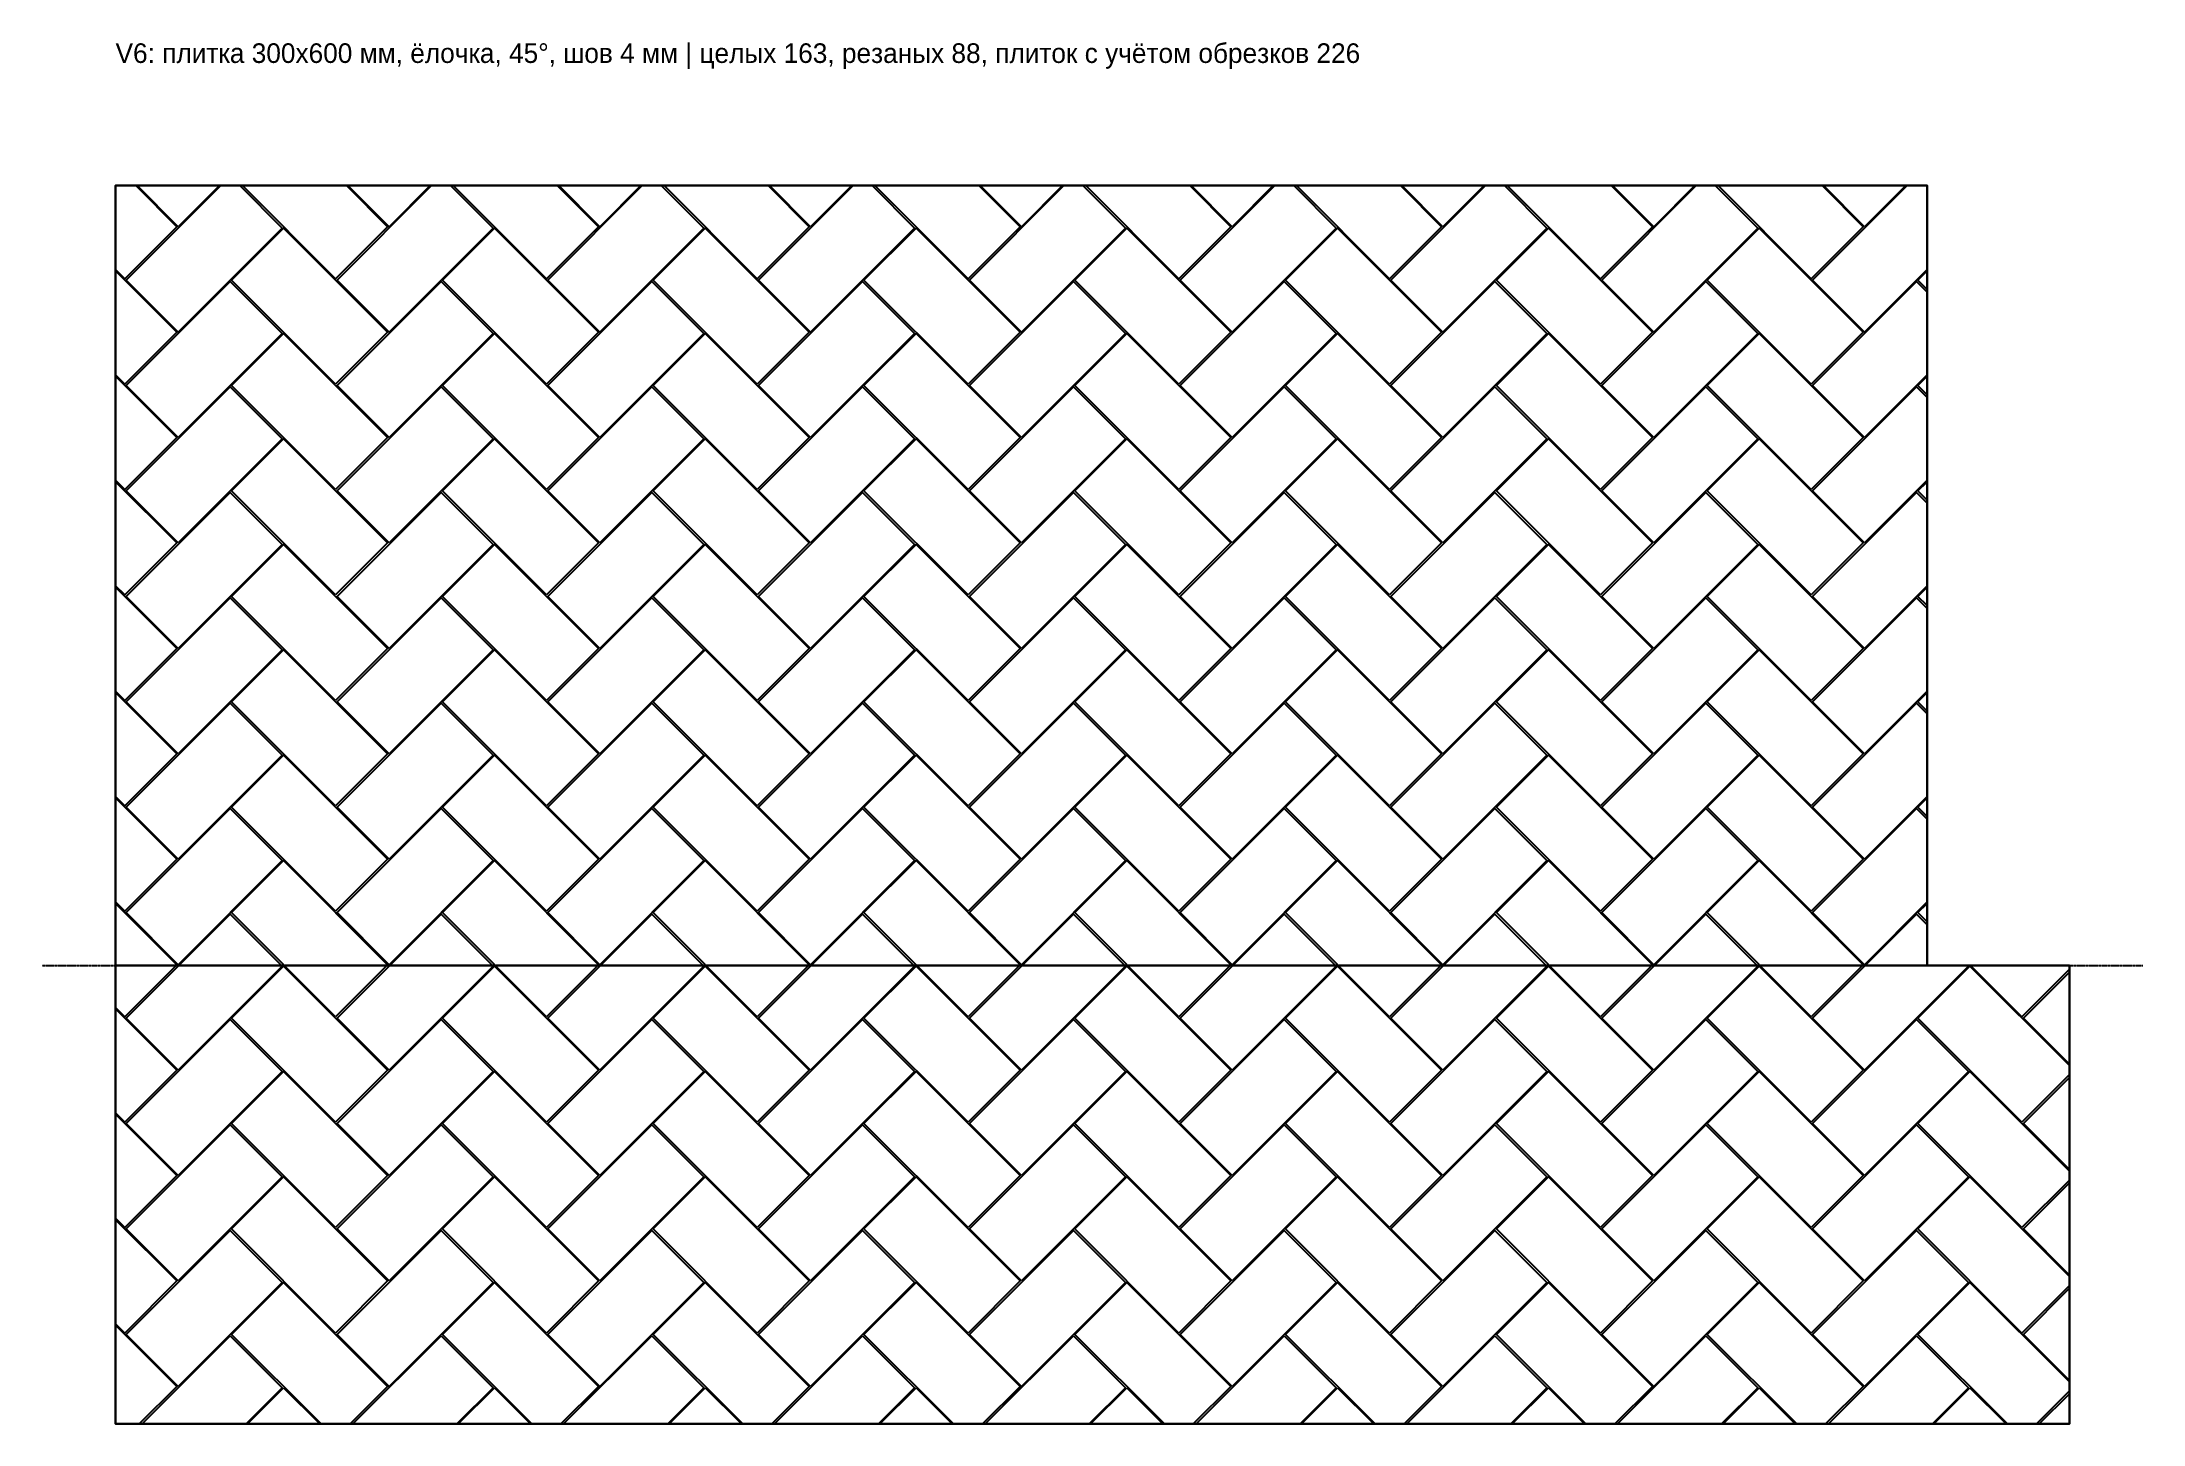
# Model space of a CAD drawing. Header units: millimetres. Extents: x -300 to 8270, y -1870 to 3765.
import ezdxf

# ---------------------------------------------------------------- set-up
doc = ezdxf.new("R2010")
doc.units = ezdxf.units.MM
doc.linetypes.add('DASHED', pattern=[1.524, 1.27, -0.254])
for name, color, linetype in [('KONTUR', 7, 'Continuous'), ('PLITKA_CEL', 8, 'Continuous'), ('PLITKA_MELK', 1, 'Continuous'), ('PLITKA_REZ', 2, 'Continuous'), ('STYK', 1, 'Continuous'), ('TEKST', 3, 'Continuous'), ('ZONY', 5, 'Continuous')]:
    doc.layers.add(name, color=color, linetype=linetype)

msp = doc.modelspace()

# ---------------------------------------------------------------- linework, layer by layer
at = {"layer": 'KONTUR'}
msp.add_lwpolyline([(7970, 0), (7970, -1870), (0, -1870), (0, 0), (0, 3180), (7390, 3180), (7390, 0), (7970, 0)], close=True, dxfattribs=at)
at = {"layer": 'PLITKA_CEL'}
for points in [[(897.7, 2370.2), (473.4, 2794.5), (685.6, 3006.6), (1109.8, 2582.4), (897.7, 2370.2)], [(1757.5, 2370.2), (1333.3, 2794.5), (1545.4, 3006.6), (1969.7, 2582.4), (1757.5, 2370.2)], [(2617.4, 2370.2), (2193.1, 2794.5), (2405.2, 3006.6), (2829.5, 2582.4), (2617.4, 2370.2)], [(3477.2, 2370.2), (3052.9, 2794.5), (3265.1, 3006.6), (3689.3, 2582.4), (3477.2, 2370.2)], [(4337.1, 2370.2), (3912.8, 2794.5), (4124.9, 3006.6), (4549.2, 2582.4), (4337.1, 2370.2)], [(5196.9, 2370.2), (4772.6, 2794.5), (4984.8, 3006.6), (5409, 2582.4), (5196.9, 2370.2)], [(6056.7, 2370.2), (5632.5, 2794.5), (5844.6, 3006.6), (6268.9, 2582.4), (6056.7, 2370.2)], [(6916.6, 2370.2), (6492.3, 2794.5), (6704.4, 3006.6), (7128.7, 2582.4), (6916.6, 2370.2)], [(255.6, 2152.4), (43.5, 2364.6), (467.8, 2788.8), (679.9, 2576.7), (255.6, 2152.4)], [(1115.5, 2152.4), (903.3, 2364.6), (1327.6, 2788.8), (1539.7, 2576.7), (1115.5, 2152.4)], [(1975.3, 2152.4), (1763.2, 2364.6), (2187.4, 2788.8), (2399.6, 2576.7), (1975.3, 2152.4)], [(2835.2, 2152.4), (2623, 2364.6), (3047.3, 2788.8), (3259.4, 2576.7), (2835.2, 2152.4)], [(3695, 2152.4), (3482.9, 2364.6), (3907.1, 2788.8), (4119.3, 2576.7), (3695, 2152.4)], [(4554.8, 2152.4), (4342.7, 2364.6), (4767, 2788.8), (4979.1, 2576.7), (4554.8, 2152.4)], [(5414.7, 2152.4), (5202.6, 2364.6), (5626.8, 2788.8), (5838.9, 2576.7), (5414.7, 2152.4)], [(6274.5, 2152.4), (6062.4, 2364.6), (6486.7, 2788.8), (6698.8, 2576.7), (6274.5, 2152.4)], [(897.7, 1940.3), (473.4, 2364.6), (685.6, 2576.7), (1109.8, 2152.4), (897.7, 1940.3)], [(1757.5, 1940.3), (1333.3, 2364.6), (1545.4, 2576.7), (1969.7, 2152.4), (1757.5, 1940.3)], [(2617.4, 1940.3), (2193.1, 2364.6), (2405.2, 2576.7), (2829.5, 2152.4), (2617.4, 1940.3)], [(3477.2, 1940.3), (3052.9, 2364.6), (3265.1, 2576.7), (3689.3, 2152.4), (3477.2, 1940.3)], [(4337.1, 1940.3), (3912.8, 2364.6), (4124.9, 2576.7), (4549.2, 2152.4), (4337.1, 1940.3)], [(5196.9, 1940.3), (4772.6, 2364.6), (4984.8, 2576.7), (5409, 2152.4), (5196.9, 1940.3)], [(6056.7, 1940.3), (5632.5, 2364.6), (5844.6, 2576.7), (6268.9, 2152.4), (6056.7, 1940.3)], [(6916.6, 1940.3), (6492.3, 2364.6), (6704.4, 2576.7), (7128.7, 2152.4), (6916.6, 1940.3)], [(255.6, 1722.5), (43.5, 1934.6), (467.8, 2358.9), (679.9, 2146.8), (255.6, 1722.5)], [(1115.5, 1722.5), (903.3, 1934.6), (1327.6, 2358.9), (1539.7, 2146.8), (1115.5, 1722.5)], [(1975.3, 1722.5), (1763.2, 1934.6), (2187.4, 2358.9), (2399.6, 2146.8), (1975.3, 1722.5)], [(2835.2, 1722.5), (2623, 1934.6), (3047.3, 2358.9), (3259.4, 2146.8), (2835.2, 1722.5)], [(3695, 1722.5), (3482.9, 1934.6), (3907.1, 2358.9), (4119.3, 2146.8), (3695, 1722.5)], [(4554.8, 1722.5), (4342.7, 1934.6), (4767, 2358.9), (4979.1, 2146.8), (4554.8, 1722.5)], [(5414.7, 1722.5), (5202.6, 1934.6), (5626.8, 2358.9), (5838.9, 2146.8), (5414.7, 1722.5)], [(6274.5, 1722.5), (6062.4, 1934.6), (6486.7, 2358.9), (6698.8, 2146.8), (6274.5, 1722.5)], [(897.7, 1510.4), (473.4, 1934.6), (685.6, 2146.8), (1109.8, 1722.5), (897.7, 1510.4)], [(1757.5, 1510.4), (1333.3, 1934.6), (1545.4, 2146.8), (1969.7, 1722.5), (1757.5, 1510.4)], [(2617.4, 1510.4), (2193.1, 1934.6), (2405.2, 2146.8), (2829.5, 1722.5), (2617.4, 1510.4)], [(3477.2, 1510.4), (3052.9, 1934.6), (3265.1, 2146.8), (3689.3, 1722.5), (3477.2, 1510.4)], [(4337.1, 1510.4), (3912.8, 1934.6), (4124.9, 2146.8), (4549.2, 1722.5), (4337.1, 1510.4)], [(5196.9, 1510.4), (4772.6, 1934.6), (4984.8, 2146.8), (5409, 1722.5), (5196.9, 1510.4)], [(6056.7, 1510.4), (5632.5, 1934.6), (5844.6, 2146.8), (6268.9, 1722.5), (6056.7, 1510.4)], [(6916.6, 1510.4), (6492.3, 1934.6), (6704.4, 2146.8), (7128.7, 1722.5), (6916.6, 1510.4)], [(255.6, 1292.6), (43.5, 1504.7), (467.8, 1929), (679.9, 1716.9), (255.6, 1292.6)], [(1115.5, 1292.6), (903.3, 1504.7), (1327.6, 1929), (1539.7, 1716.9), (1115.5, 1292.6)], [(1975.3, 1292.6), (1763.2, 1504.7), (2187.4, 1929), (2399.6, 1716.9), (1975.3, 1292.6)], [(2835.2, 1292.6), (2623, 1504.7), (3047.3, 1929), (3259.4, 1716.9), (2835.2, 1292.6)], [(3695, 1292.6), (3482.9, 1504.7), (3907.1, 1929), (4119.3, 1716.9), (3695, 1292.6)], [(4554.8, 1292.6), (4342.7, 1504.7), (4767, 1929), (4979.1, 1716.9), (4554.8, 1292.6)], [(5414.7, 1292.6), (5202.6, 1504.7), (5626.8, 1929), (5838.9, 1716.9), (5414.7, 1292.6)], [(6274.5, 1292.6), (6062.4, 1504.7), (6486.7, 1929), (6698.8, 1716.9), (6274.5, 1292.6)], [(897.7, 1080.5), (473.4, 1504.7), (685.6, 1716.9), (1109.8, 1292.6), (897.7, 1080.5)], [(1757.5, 1080.5), (1333.3, 1504.7), (1545.4, 1716.9), (1969.7, 1292.6), (1757.5, 1080.5)], [(2617.4, 1080.5), (2193.1, 1504.7), (2405.2, 1716.9), (2829.5, 1292.6), (2617.4, 1080.5)], [(3477.2, 1080.5), (3052.9, 1504.7), (3265.1, 1716.9), (3689.3, 1292.6), (3477.2, 1080.5)], [(4337.1, 1080.5), (3912.8, 1504.7), (4124.9, 1716.9), (4549.2, 1292.6), (4337.1, 1080.5)], [(5196.9, 1080.5), (4772.6, 1504.7), (4984.8, 1716.9), (5409, 1292.6), (5196.9, 1080.5)], [(6056.7, 1080.5), (5632.5, 1504.7), (5844.6, 1716.9), (6268.9, 1292.6), (6056.7, 1080.5)], [(6916.6, 1080.5), (6492.3, 1504.7), (6704.4, 1716.9), (7128.7, 1292.6), (6916.6, 1080.5)], [(255.6, 862.7), (43.5, 1074.8), (467.8, 1499.1), (679.9, 1286.9), (255.6, 862.7)], [(1115.5, 862.7), (903.3, 1074.8), (1327.6, 1499.1), (1539.7, 1286.9), (1115.5, 862.7)], [(1975.3, 862.7), (1763.2, 1074.8), (2187.4, 1499.1), (2399.6, 1286.9), (1975.3, 862.7)], [(2835.2, 862.7), (2623, 1074.8), (3047.3, 1499.1), (3259.4, 1286.9), (2835.2, 862.7)], [(3695, 862.7), (3482.9, 1074.8), (3907.1, 1499.1), (4119.3, 1286.9), (3695, 862.7)], [(4554.8, 862.7), (4342.7, 1074.8), (4767, 1499.1), (4979.1, 1286.9), (4554.8, 862.7)], [(5414.7, 862.7), (5202.6, 1074.8), (5626.8, 1499.1), (5838.9, 1286.9), (5414.7, 862.7)], [(6274.5, 862.7), (6062.4, 1074.8), (6486.7, 1499.1), (6698.8, 1286.9), (6274.5, 862.7)], [(897.7, 650.5), (473.4, 1074.8), (685.6, 1286.9), (1109.8, 862.7), (897.7, 650.5)], [(1757.5, 650.5), (1333.3, 1074.8), (1545.4, 1286.9), (1969.7, 862.7), (1757.5, 650.5)], [(2617.4, 650.5), (2193.1, 1074.8), (2405.2, 1286.9), (2829.5, 862.7), (2617.4, 650.5)], [(3477.2, 650.5), (3052.9, 1074.8), (3265.1, 1286.9), (3689.3, 862.7), (3477.2, 650.5)], [(4337.1, 650.5), (3912.8, 1074.8), (4124.9, 1286.9), (4549.2, 862.7), (4337.1, 650.5)], [(5196.9, 650.5), (4772.6, 1074.8), (4984.8, 1286.9), (5409, 862.7), (5196.9, 650.5)], [(6056.7, 650.5), (5632.5, 1074.8), (5844.6, 1286.9), (6268.9, 862.7), (6056.7, 650.5)], [(6916.6, 650.5), (6492.3, 1074.8), (6704.4, 1286.9), (7128.7, 862.7), (6916.6, 650.5)], [(255.6, 432.7), (43.5, 644.9), (467.8, 1069.1), (679.9, 857), (255.6, 432.7)], [(1115.5, 432.7), (903.3, 644.9), (1327.6, 1069.1), (1539.7, 857), (1115.5, 432.7)], [(1975.3, 432.7), (1763.2, 644.9), (2187.4, 1069.1), (2399.6, 857), (1975.3, 432.7)], [(2835.2, 432.7), (2623, 644.9), (3047.3, 1069.1), (3259.4, 857), (2835.2, 432.7)], [(3695, 432.7), (3482.9, 644.9), (3907.1, 1069.1), (4119.3, 857), (3695, 432.7)], [(4554.8, 432.7), (4342.7, 644.9), (4767, 1069.1), (4979.1, 857), (4554.8, 432.7)], [(5414.7, 432.7), (5202.6, 644.9), (5626.8, 1069.1), (5838.9, 857), (5414.7, 432.7)], [(6274.5, 432.7), (6062.4, 644.9), (6486.7, 1069.1), (6698.8, 857), (6274.5, 432.7)], [(897.7, 220.6), (473.4, 644.9), (685.6, 857), (1109.8, 432.7), (897.7, 220.6)], [(1757.5, 220.6), (1333.3, 644.9), (1545.4, 857), (1969.7, 432.7), (1757.5, 220.6)], [(2617.4, 220.6), (2193.1, 644.9), (2405.2, 857), (2829.5, 432.7), (2617.4, 220.6)], [(3477.2, 220.6), (3052.9, 644.9), (3265.1, 857), (3689.3, 432.7), (3477.2, 220.6)], [(4337.1, 220.6), (3912.8, 644.9), (4124.9, 857), (4549.2, 432.7), (4337.1, 220.6)], [(5196.9, 220.6), (4772.6, 644.9), (4984.8, 857), (5409, 432.7), (5196.9, 220.6)], [(6056.7, 220.6), (5632.5, 644.9), (5844.6, 857), (6268.9, 432.7), (6056.7, 220.6)], [(6916.6, 220.6), (6492.3, 644.9), (6704.4, 857), (7128.7, 432.7), (6916.6, 220.6)], [(255.6, 2.8), (43.5, 215), (467.8, 639.2), (679.9, 427.1), (255.6, 2.8)], [(1115.5, 2.8), (903.3, 215), (1327.6, 639.2), (1539.7, 427.1), (1115.5, 2.8)], [(1975.3, 2.8), (1763.2, 215), (2187.4, 639.2), (2399.6, 427.1), (1975.3, 2.8)], [(2835.2, 2.8), (2623, 215), (3047.3, 639.2), (3259.4, 427.1), (2835.2, 2.8)], [(3695, 2.8), (3482.9, 215), (3907.1, 639.2), (4119.3, 427.1), (3695, 2.8)], [(4554.8, 2.8), (4342.7, 215), (4767, 639.2), (4979.1, 427.1), (4554.8, 2.8)], [(5414.7, 2.8), (5202.6, 215), (5626.8, 639.2), (5838.9, 427.1), (5414.7, 2.8)], [(6274.5, 2.8), (6062.4, 215), (6486.7, 639.2), (6698.8, 427.1), (6274.5, 2.8)], [(897.7, -209.3), (473.4, 215), (685.6, 427.1), (1109.8, 2.8), (897.7, -209.3)], [(1757.5, -209.3), (1333.3, 215), (1545.4, 427.1), (1969.7, 2.8), (1757.5, -209.3)], [(2617.4, -209.3), (2193.1, 215), (2405.2, 427.1), (2829.5, 2.8), (2617.4, -209.3)], [(3477.2, -209.3), (3052.9, 215), (3265.1, 427.1), (3689.3, 2.8), (3477.2, -209.3)], [(4337.1, -209.3), (3912.8, 215), (4124.9, 427.1), (4549.2, 2.8), (4337.1, -209.3)], [(5196.9, -209.3), (4772.6, 215), (4984.8, 427.1), (5409, 2.8), (5196.9, -209.3)], [(6056.7, -209.3), (5632.5, 215), (5844.6, 427.1), (6268.9, 2.8), (6056.7, -209.3)], [(6916.6, -209.3), (6492.3, 215), (6704.4, 427.1), (7128.7, 2.8), (6916.6, -209.3)], [(255.6, -427.1), (43.5, -215), (467.8, 209.3), (679.9, -2.8), (255.6, -427.1)], [(1115.5, -427.1), (903.3, -215), (1327.6, 209.3), (1539.7, -2.8), (1115.5, -427.1)], [(1975.3, -427.1), (1763.2, -215), (2187.4, 209.3), (2399.6, -2.8), (1975.3, -427.1)], [(2835.2, -427.1), (2623, -215), (3047.3, 209.3), (3259.4, -2.8), (2835.2, -427.1)], [(3695, -427.1), (3482.9, -215), (3907.1, 209.3), (4119.3, -2.8), (3695, -427.1)], [(4554.8, -427.1), (4342.7, -215), (4767, 209.3), (4979.1, -2.8), (4554.8, -427.1)], [(5414.7, -427.1), (5202.6, -215), (5626.8, 209.3), (5838.9, -2.8), (5414.7, -427.1)], [(6274.5, -427.1), (6062.4, -215), (6486.7, 209.3), (6698.8, -2.8), (6274.5, -427.1)], [(897.7, -639.2), (473.4, -215), (685.6, -2.8), (1109.8, -427.1), (897.7, -639.2)], [(1757.5, -639.2), (1333.3, -215), (1545.4, -2.8), (1969.7, -427.1), (1757.5, -639.2)], [(2617.4, -639.2), (2193.1, -215), (2405.2, -2.8), (2829.5, -427.1), (2617.4, -639.2)], [(3477.2, -639.2), (3052.9, -215), (3265.1, -2.8), (3689.3, -427.1), (3477.2, -639.2)], [(4337.1, -639.2), (3912.8, -215), (4124.9, -2.8), (4549.2, -427.1), (4337.1, -639.2)], [(5196.9, -639.2), (4772.6, -215), (4984.8, -2.8), (5409, -427.1), (5196.9, -639.2)], [(6056.7, -639.2), (5632.5, -215), (5844.6, -2.8), (6268.9, -427.1), (6056.7, -639.2)], [(6916.6, -639.2), (6492.3, -215), (6704.4, -2.8), (7128.7, -427.1), (6916.6, -639.2)], [(255.6, -857), (43.5, -644.9), (467.8, -220.6), (679.9, -432.7), (255.6, -857)], [(1115.5, -857), (903.3, -644.9), (1327.6, -220.6), (1539.7, -432.7), (1115.5, -857)], [(1975.3, -857), (1763.2, -644.9), (2187.4, -220.6), (2399.6, -432.7), (1975.3, -857)], [(2835.2, -857), (2623, -644.9), (3047.3, -220.6), (3259.4, -432.7), (2835.2, -857)], [(3695, -857), (3482.9, -644.9), (3907.1, -220.6), (4119.3, -432.7), (3695, -857)], [(4554.8, -857), (4342.7, -644.9), (4767, -220.6), (4979.1, -432.7), (4554.8, -857)], [(5414.7, -857), (5202.6, -644.9), (5626.8, -220.6), (5838.9, -432.7), (5414.7, -857)], [(6274.5, -857), (6062.4, -644.9), (6486.7, -220.6), (6698.8, -432.7), (6274.5, -857)], [(7134.4, -857), (6922.2, -644.9), (7346.5, -220.6), (7558.6, -432.7), (7134.4, -857)], [(897.7, -1069.1), (473.4, -644.9), (685.6, -432.7), (1109.8, -857), (897.7, -1069.1)], [(1757.5, -1069.1), (1333.3, -644.9), (1545.4, -432.7), (1969.7, -857), (1757.5, -1069.1)], [(2617.4, -1069.1), (2193.1, -644.9), (2405.2, -432.7), (2829.5, -857), (2617.4, -1069.1)], [(3477.2, -1069.1), (3052.9, -644.9), (3265.1, -432.7), (3689.3, -857), (3477.2, -1069.1)], [(4337.1, -1069.1), (3912.8, -644.9), (4124.9, -432.7), (4549.2, -857), (4337.1, -1069.1)], [(5196.9, -1069.1), (4772.6, -644.9), (4984.8, -432.7), (5409, -857), (5196.9, -1069.1)], [(6056.7, -1069.1), (5632.5, -644.9), (5844.6, -432.7), (6268.9, -857), (6056.7, -1069.1)], [(6916.6, -1069.1), (6492.3, -644.9), (6704.4, -432.7), (7128.7, -857), (6916.6, -1069.1)], [(255.6, -1286.9), (43.5, -1074.8), (467.8, -650.5), (679.9, -862.7), (255.6, -1286.9)], [(1115.5, -1286.9), (903.3, -1074.8), (1327.6, -650.5), (1539.7, -862.7), (1115.5, -1286.9)], [(1975.3, -1286.9), (1763.2, -1074.8), (2187.4, -650.5), (2399.6, -862.7), (1975.3, -1286.9)], [(2835.2, -1286.9), (2623, -1074.8), (3047.3, -650.5), (3259.4, -862.7), (2835.2, -1286.9)], [(3695, -1286.9), (3482.9, -1074.8), (3907.1, -650.5), (4119.3, -862.7), (3695, -1286.9)], [(4554.8, -1286.9), (4342.7, -1074.8), (4767, -650.5), (4979.1, -862.7), (4554.8, -1286.9)], [(5414.7, -1286.9), (5202.6, -1074.8), (5626.8, -650.5), (5838.9, -862.7), (5414.7, -1286.9)], [(6274.5, -1286.9), (6062.4, -1074.8), (6486.7, -650.5), (6698.8, -862.7), (6274.5, -1286.9)], [(7134.4, -1286.9), (6922.2, -1074.8), (7346.5, -650.5), (7558.6, -862.7), (7134.4, -1286.9)], [(897.7, -1499.1), (473.4, -1074.8), (685.6, -862.7), (1109.8, -1286.9), (897.7, -1499.1)], [(1757.5, -1499.1), (1333.3, -1074.8), (1545.4, -862.7), (1969.7, -1286.9), (1757.5, -1499.1)], [(2617.4, -1499.1), (2193.1, -1074.8), (2405.2, -862.7), (2829.5, -1286.9), (2617.4, -1499.1)], [(3477.2, -1499.1), (3052.9, -1074.8), (3265.1, -862.7), (3689.3, -1286.9), (3477.2, -1499.1)], [(4337.1, -1499.1), (3912.8, -1074.8), (4124.9, -862.7), (4549.2, -1286.9), (4337.1, -1499.1)], [(5196.9, -1499.1), (4772.6, -1074.8), (4984.8, -862.7), (5409, -1286.9), (5196.9, -1499.1)], [(6056.7, -1499.1), (5632.5, -1074.8), (5844.6, -862.7), (6268.9, -1286.9), (6056.7, -1499.1)], [(6916.6, -1499.1), (6492.3, -1074.8), (6704.4, -862.7), (7128.7, -1286.9), (6916.6, -1499.1)], [(255.6, -1716.9), (43.5, -1504.7), (467.8, -1080.5), (679.9, -1292.6), (255.6, -1716.9)], [(1115.5, -1716.9), (903.3, -1504.7), (1327.6, -1080.5), (1539.7, -1292.6), (1115.5, -1716.9)], [(1975.3, -1716.9), (1763.2, -1504.7), (2187.4, -1080.5), (2399.6, -1292.6), (1975.3, -1716.9)], [(2835.2, -1716.9), (2623, -1504.7), (3047.3, -1080.5), (3259.4, -1292.6), (2835.2, -1716.9)], [(3695, -1716.9), (3482.9, -1504.7), (3907.1, -1080.5), (4119.3, -1292.6), (3695, -1716.9)], [(4554.8, -1716.9), (4342.7, -1504.7), (4767, -1080.5), (4979.1, -1292.6), (4554.8, -1716.9)], [(5414.7, -1716.9), (5202.6, -1504.7), (5626.8, -1080.5), (5838.9, -1292.6), (5414.7, -1716.9)], [(6274.5, -1716.9), (6062.4, -1504.7), (6486.7, -1080.5), (6698.8, -1292.6), (6274.5, -1716.9)], [(7134.4, -1716.9), (6922.2, -1504.7), (7346.5, -1080.5), (7558.6, -1292.6), (7134.4, -1716.9)]]:
    msp.add_lwpolyline(points, close=True, dxfattribs=at)
at = {"layer": 'PLITKA_MELK'}
for points in [[(7352.2, 2794.5), (7390, 2832.3), (7390, 2756.6), (7352.2, 2794.5)], [(7352.2, 2364.6), (7390, 2402.4), (7390, 2326.7), (7352.2, 2364.6)], [(7352.2, 1934.6), (7390, 1972.5), (7390, 1896.8), (7352.2, 1934.6)], [(7352.2, 1504.7), (7390, 1542.6), (7390, 1466.9), (7352.2, 1504.7)], [(7352.2, 1074.8), (7390, 1112.6), (7390, 1037), (7352.2, 1074.8)], [(7352.2, 644.9), (7390, 682.7), (7390, 607), (7352.2, 644.9)], [(7352.2, 215), (7390, 252.8), (7390, 177.1), (7352.2, 215)], [(7970, -1746.7), (7970, -1870), (7846.7, -1870), (7970, -1746.7)]]:
    msp.add_lwpolyline(points, close=True, dxfattribs=at)
at = {"layer": 'PLITKA_REZ'}
for points in [[(250, 3012.3), (37.8, 2800.1), (0, 2838), (0, 3180), (82.3, 3180), (250, 3012.3)], [(679.9, 3006.6), (255.6, 2582.4), (43.5, 2794.5), (429, 3180), (506.5, 3180), (679.9, 3006.6)], [(255.6, 3012.3), (87.9, 3180), (423.4, 3180), (255.6, 3012.3)], [(1109.8, 3012.3), (897.7, 2800.1), (517.8, 3180), (942.1, 3180), (1109.8, 3012.3)], [(1539.7, 3006.6), (1115.5, 2582.4), (903.3, 2794.5), (1288.9, 3180), (1366.4, 3180), (1539.7, 3006.6)], [(1115.5, 3012.3), (947.7, 3180), (1283.2, 3180), (1115.5, 3012.3)], [(1969.7, 3012.3), (1757.5, 2800.1), (1377.7, 3180), (1801.9, 3180), (1969.7, 3012.3)], [(2399.6, 3006.6), (1975.3, 2582.4), (1763.2, 2794.5), (2148.7, 3180), (2226.2, 3180), (2399.6, 3006.6)], [(1975.3, 3012.3), (1807.6, 3180), (2143, 3180), (1975.3, 3012.3)], [(2829.5, 3012.3), (2617.4, 2800.1), (2237.5, 3180), (2661.8, 3180), (2829.5, 3012.3)], [(3259.4, 3006.6), (2835.2, 2582.4), (2623, 2794.5), (3008.5, 3180), (3086, 3180), (3259.4, 3006.6)], [(2835.2, 3012.3), (2667.4, 3180), (3002.9, 3180), (2835.2, 3012.3)], [(3689.3, 3012.3), (3477.2, 2800.1), (3097.4, 3180), (3521.6, 3180), (3689.3, 3012.3)], [(4119.3, 3006.6), (3695, 2582.4), (3482.9, 2794.5), (3868.4, 3180), (3945.9, 3180), (4119.3, 3006.6)], [(3695, 3012.3), (3527.3, 3180), (3862.7, 3180), (3695, 3012.3)], [(4549.2, 3012.3), (4337.1, 2800.1), (3957.2, 3180), (4381.5, 3180), (4549.2, 3012.3)], [(4979.1, 3006.6), (4554.8, 2582.4), (4342.7, 2794.5), (4728.2, 3180), (4805.7, 3180), (4979.1, 3006.6)], [(4554.8, 3012.3), (4387.1, 3180), (4722.6, 3180), (4554.8, 3012.3)], [(5409, 3012.3), (5196.9, 2800.1), (4817, 3180), (5241.3, 3180), (5409, 3012.3)], [(5838.9, 3006.6), (5414.7, 2582.4), (5202.6, 2794.5), (5588.1, 3180), (5665.6, 3180), (5838.9, 3006.6)], [(5414.7, 3012.3), (5247, 3180), (5582.4, 3180), (5414.7, 3012.3)], [(6268.9, 3012.3), (6056.7, 2800.1), (5676.9, 3180), (6101.1, 3180), (6268.9, 3012.3)], [(6698.8, 3006.6), (6274.5, 2582.4), (6062.4, 2794.5), (6447.9, 3180), (6525.4, 3180), (6698.8, 3006.6)], [(6274.5, 3012.3), (6106.8, 3180), (6442.3, 3180), (6274.5, 3012.3)], [(7128.7, 3012.3), (6916.6, 2800.1), (6536.7, 3180), (6961, 3180), (7128.7, 3012.3)], [(7390, 3175.2), (7390, 2838), (7134.4, 2582.4), (6922.2, 2794.5), (7307.7, 3180), (7385.2, 3180), (7390, 3175.2)], [(7134.4, 3012.3), (6966.6, 3180), (7302.1, 3180), (7134.4, 3012.3)], [(250, 2582.4), (37.8, 2370.2), (0, 2408.1), (0, 2832.3), (250, 2582.4)], [(7134.4, 2152.4), (6922.2, 2364.6), (7346.5, 2788.8), (7390, 2745.3), (7390, 2408.1), (7134.4, 2152.4)], [(250, 2152.4), (37.8, 1940.3), (0, 1978.1), (0, 2402.4), (250, 2152.4)], [(7134.4, 1722.5), (6922.2, 1934.6), (7346.5, 2358.9), (7390, 2315.4), (7390, 1978.1), (7134.4, 1722.5)], [(250, 1722.5), (37.8, 1510.4), (0, 1548.2), (0, 1972.5), (250, 1722.5)], [(7134.4, 1292.6), (6922.2, 1504.7), (7346.5, 1929), (7390, 1885.5), (7390, 1548.2), (7134.4, 1292.6)], [(250, 1292.6), (37.8, 1080.5), (0, 1118.3), (0, 1542.6), (250, 1292.6)], [(7134.4, 862.7), (6922.2, 1074.8), (7346.5, 1499.1), (7390, 1455.6), (7390, 1118.3), (7134.4, 862.7)], [(250, 862.7), (37.8, 650.5), (0, 688.4), (0, 1112.6), (250, 862.7)], [(7134.4, 432.7), (6922.2, 644.9), (7346.5, 1069.1), (7390, 1025.6), (7390, 688.4), (7134.4, 432.7)], [(250, 432.7), (37.8, 220.6), (0, 258.5), (0, 682.7), (250, 432.7)], [(7134.4, 2.8), (6922.2, 215), (7346.5, 639.2), (7390, 595.7), (7390, 258.5), (7134.4, 2.8)], [(250, 2.8), (37.8, -209.3), (0, -171.5), (0, 0), (0, 252.8), (250, 2.8)], [(7558.6, -2.8), (7134.4, -427.1), (6922.2, -215), (7346.5, 209.3), (7390, 165.8), (7390, 0), (7555.8, 0), (7558.6, -2.8)], [(7776.4, -209.3), (7567.1, 0), (7970, 0), (7970, -15.7), (7776.4, -209.3)], [(7776.4, -639.2), (7352.2, -215), (7564.3, -2.8), (7970, -408.5), (7970, -445.6), (7776.4, -639.2)], [(7782.1, -215), (7970, -27), (7970, -402.9), (7782.1, -215)], [(250, -427.1), (37.8, -639.2), (0, -601.4), (0, -177.1), (250, -427.1)], [(7776.4, -1069.1), (7352.2, -644.9), (7564.3, -432.7), (7970, -838.5), (7970, -875.6), (7776.4, -1069.1)], [(7782.1, -644.9), (7970, -457), (7970, -832.8), (7782.1, -644.9)], [(250, -857), (37.8, -1069.1), (0, -1031.3), (0, -607), (250, -857)], [(7776.4, -1499.1), (7352.2, -1074.8), (7564.3, -862.7), (7970, -1268.4), (7970, -1305.5), (7776.4, -1499.1)], [(7782.1, -1074.8), (7970, -886.9), (7970, -1262.7), (7782.1, -1074.8)], [(250, -1286.9), (37.8, -1499.1), (0, -1461.2), (0, -1037), (250, -1286.9)], [(473.4, -1504.7), (685.6, -1292.6), (1109.8, -1716.9), (956.7, -1870), (838.7, -1870), (473.4, -1504.7)], [(1333.3, -1504.7), (1545.4, -1292.6), (1969.7, -1716.9), (1816.5, -1870), (1698.5, -1870), (1333.3, -1504.7)], [(2193.1, -1504.7), (2405.2, -1292.6), (2829.5, -1716.9), (2676.4, -1870), (2558.4, -1870), (2193.1, -1504.7)], [(3052.9, -1504.7), (3265.1, -1292.6), (3689.3, -1716.9), (3536.2, -1870), (3418.2, -1870), (3052.9, -1504.7)], [(3912.8, -1504.7), (4124.9, -1292.6), (4549.2, -1716.9), (4396, -1870), (4278.1, -1870), (3912.8, -1504.7)], [(4772.6, -1504.7), (4984.8, -1292.6), (5409, -1716.9), (5255.9, -1870), (5137.9, -1870), (4772.6, -1504.7)], [(5632.5, -1504.7), (5844.6, -1292.6), (6268.9, -1716.9), (6115.7, -1870), (5997.7, -1870), (5632.5, -1504.7)], [(6492.3, -1504.7), (6704.4, -1292.6), (7128.7, -1716.9), (6975.6, -1870), (6857.6, -1870), (6492.3, -1504.7)], [(7352.2, -1504.7), (7564.3, -1292.6), (7970, -1698.3), (7970, -1735.4), (7835.4, -1870), (7717.4, -1870), (7352.2, -1504.7)], [(7782.1, -1504.7), (7970, -1316.8), (7970, -1692.6), (7782.1, -1504.7)], [(250, -1716.9), (96.8, -1870), (0, -1870), (0, -1466.9), (250, -1716.9)], [(467.8, -1510.4), (679.9, -1722.5), (532.4, -1870), (108.1, -1870), (467.8, -1510.4)], [(1327.6, -1510.4), (1539.7, -1722.5), (1392.3, -1870), (968, -1870), (1327.6, -1510.4)], [(2187.4, -1510.4), (2399.6, -1722.5), (2252.1, -1870), (1827.8, -1870), (2187.4, -1510.4)], [(3047.3, -1510.4), (3259.4, -1722.5), (3111.9, -1870), (2687.7, -1870), (3047.3, -1510.4)], [(3907.1, -1510.4), (4119.3, -1722.5), (3971.8, -1870), (3547.5, -1870), (3907.1, -1510.4)], [(4767, -1510.4), (4979.1, -1722.5), (4831.6, -1870), (4407.4, -1870), (4767, -1510.4)], [(5626.8, -1510.4), (5838.9, -1722.5), (5691.5, -1870), (5267.2, -1870), (5626.8, -1510.4)], [(6486.7, -1510.4), (6698.8, -1722.5), (6551.3, -1870), (6127, -1870), (6486.7, -1510.4)], [(7346.5, -1510.4), (7558.6, -1722.5), (7411.1, -1870), (6986.9, -1870), (7346.5, -1510.4)], [(685.6, -1722.5), (833, -1870), (538.1, -1870), (685.6, -1722.5)], [(1545.4, -1722.5), (1692.9, -1870), (1397.9, -1870), (1545.4, -1722.5)], [(2405.2, -1722.5), (2552.7, -1870), (2257.7, -1870), (2405.2, -1722.5)], [(3265.1, -1722.5), (3412.6, -1870), (3117.6, -1870), (3265.1, -1722.5)], [(4124.9, -1722.5), (4272.4, -1870), (3977.4, -1870), (4124.9, -1722.5)], [(4984.8, -1722.5), (5132.3, -1870), (4837.3, -1870), (4984.8, -1722.5)], [(5844.6, -1722.5), (5992.1, -1870), (5697.1, -1870), (5844.6, -1722.5)], [(6704.4, -1722.5), (6851.9, -1870), (6557, -1870), (6704.4, -1722.5)], [(7564.3, -1722.5), (7711.8, -1870), (7416.8, -1870), (7564.3, -1722.5)]]:
    msp.add_lwpolyline(points, close=True, dxfattribs=at)
at = {"layer": 'STYK', "linetype": 'DASHED'}
msp.add_line((-300, 0), (8270, 0), dxfattribs=at)
at = {"layer": 'ZONY'}
for points in [[(7390, 0), (7390, 3180), (0, 3180), (0, 0), (7390, 0)], [(7970, -1870), (7970, 0), (0, 0), (0, -1870), (7970, -1870)]]:
    msp.add_lwpolyline(points, close=True, dxfattribs=at)

# ---------------------------------------------------------------- texts
at = {"layer": 'TEKST'}
msp.add_text('V6: плитка 300x600 мм, ёлочка, 45°, шов 4 мм | целых 163, резаных 88, плиток с учётом обрезков 226', height=80, dxfattribs=at).set_placement((0, 3680))

doc.saveas('drawing.dxf')
